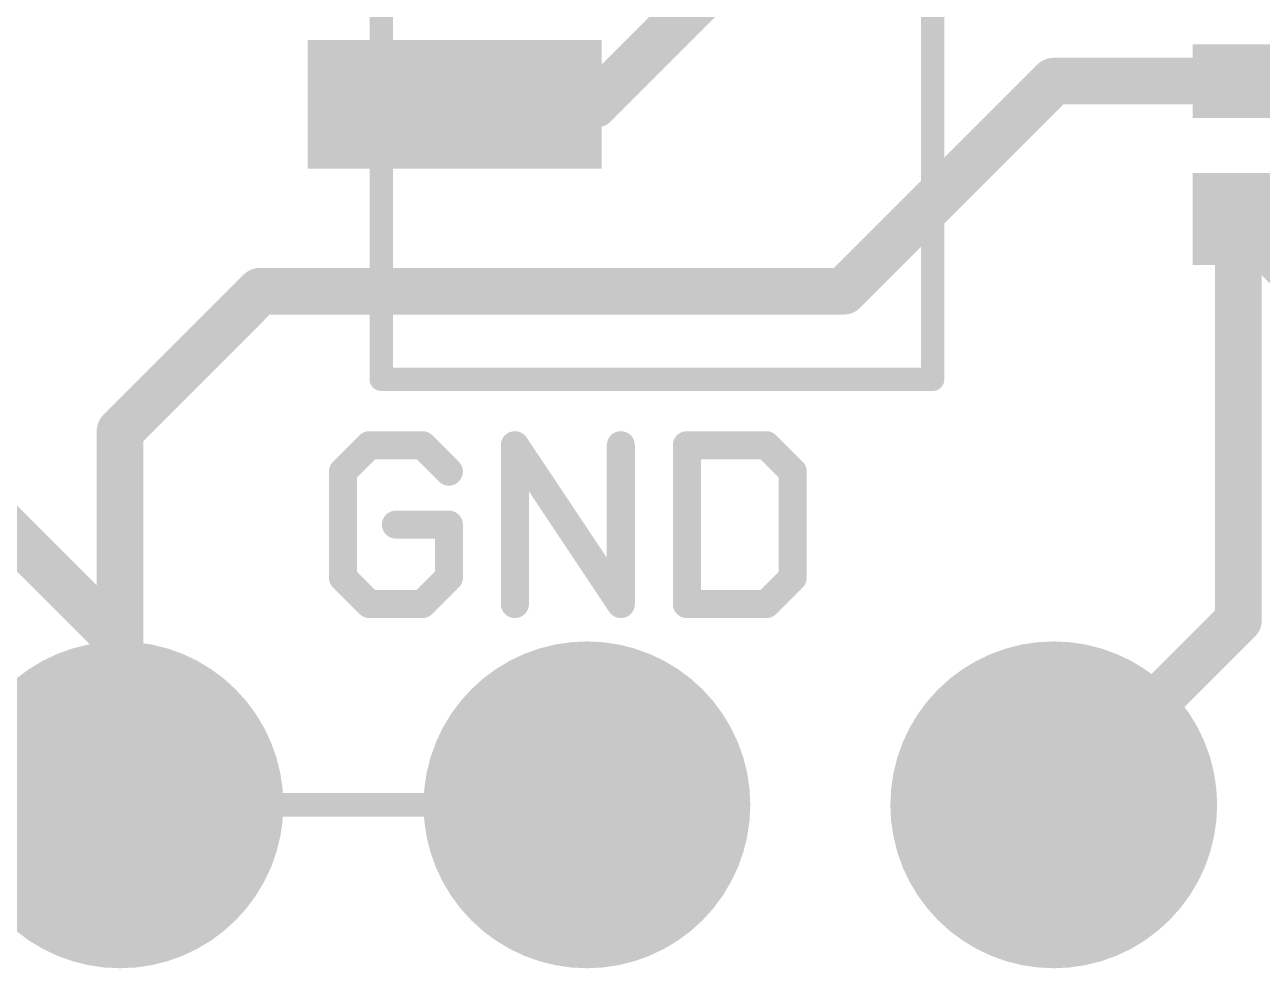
# Model space of a CAD drawing. Extents: x -5.7 to 21.7, y -5.3 to 25.5.
# Drawn here: x 5.2 to 11.93, y 1.65 to 6.78 of the extents above; entities that cross this region are included whole.
import ezdxf

# ---------------------------------------------------------------- set-up
doc = ezdxf.new("R2010")
doc.units = 0
for name, color, linetype in [('1', 12, 'CONTINUOUS'), ('16', 5, 'CONTINUOUS'), ('17', 110, 'CONTINUOUS'), ('21', 40, 'CONTINUOUS'), ('30', 253, 'CONTINUOUS'), ('47', 253, 'CONTINUOUS')]:
    doc.layers.add(name, color=color, linetype=linetype)

# ---------------------------------------------------------------- blocks, each defined once
blk = doc.blocks.new('RECT')
blk.add_solid([(-0.5, -0.5), (0.5, -0.5), (-0.5, 0.5), (0.5, 0.5)])
blk = doc.blocks.new('ROUNDP')
at = {"const_width": 0.5}
blk.add_lwpolyline([(0, -0.25, 1), (0, 0.25, 1), (0, -0.25)], format="xyb", dxfattribs=at)

msp = doc.modelspace()

# ---------------------------------------------------------------- linework, layer by layer
at = {"layer": '1', "const_width": 0.254}
for points in [[(9.048, 7.1), (8.298, 6.35)], [(10.795, 6.477), (9.652, 5.334)], [(11.8, 6.477), (10.795, 6.477)], [(11.8, 6.477), (13.6, 6.477)], [(7.536, 6.35), (8.298, 6.35)], [(11.8, 5.727), (12.701, 4.826)], [(11.8, 3.545), (11.8, 5.727)], [(6.477, 5.334), (5.715, 4.572)], [(9.652, 5.334), (6.477, 5.334)], [(5.715, 4.572), (5.715, 2.54)], [(10.795, 2.54), (11.8, 3.545)]]:
    msp.add_lwpolyline(points, dxfattribs=at)
at = {"layer": '1', "const_width": 0.127}
for points in [[(10.795, 6.5405, 1), (10.795, 6.4135)], [(10.8399, 6.4321, 1), (10.7501, 6.5219)], [(11.8, 6.5405, 1), (11.8, 6.4135)], [(11.8, 6.4135, 1), (11.8, 6.5405)], [(7.536, 6.4135, 1), (7.536, 6.2865)], [(8.298, 6.2865, 1), (8.298, 6.4135)], [(8.2531, 6.3949, 1), (8.3429, 6.3051)], [(11.8449, 5.7719, 1), (11.7551, 5.6821)], [(11.8635, 5.727, 1), (11.7365, 5.727)], [(6.477, 5.3975, 1), (6.477, 5.2705)], [(6.5219, 5.2891, 1), (6.4321, 5.3789)], [(9.652, 5.2705, 1), (9.652, 5.3975)], [(9.6071, 5.3789, 1), (9.6969, 5.2891)], [(5.7785, 4.572, 1), (5.6515, 4.572)], [(5.6701, 4.6169, 1), (5.7599, 4.5271)], [(11.8449, 3.5001, 1), (11.7551, 3.5899)], [(11.7365, 3.545, 1), (11.8635, 3.545)], [(10.7501, 2.5849, 1), (10.8399, 2.4951)], [(5.6515, 2.54, 1), (5.7785, 2.54)]]:
    msp.add_lwpolyline(points, format="xyb", dxfattribs=at)
at = {"layer": '16', "const_width": 0.254}
for points in [[(4.318, 4.826), (5.715, 3.429)], [(5.715, 3.429), (5.715, 2.54)]]:
    msp.add_lwpolyline(points, dxfattribs=at)
at = {"layer": '16', "const_width": 0.127}
for points in [[(5.7785, 3.429, 1), (5.6515, 3.429)], [(5.6701, 3.3841, 1), (5.7599, 3.4739)], [(5.6515, 2.54, 1), (5.7785, 2.54)]]:
    msp.add_lwpolyline(points, format="xyb", dxfattribs=at)
at = {"layer": '21'}
for points, const_width in [([(7.136, 11.655), (7.136, 4.855)], 0.127), ([(10.136, 4.855), (10.136, 11.655)], 0.127), ([(7.136, 4.855), (10.136, 4.855)], 0.127), ([(7.072, 4.4965), (6.9279, 4.3525)], 0.1524), ([(7.3601, 4.4965), (7.072, 4.4965)], 0.1524), ([(7.5041, 4.3525), (7.3601, 4.4965)], 0.1524), ([(7.8634, 3.6322), (7.8634, 4.4965)], 0.1524), ([(7.8634, 4.4965), (8.4397, 3.6322)], 0.1524), ([(8.4397, 3.6322), (8.4397, 4.4965)], 0.1524), ([(8.799, 4.4965), (8.799, 3.6322)], 0.1524), ([(9.2311, 4.4965), (8.799, 4.4965)], 0.1524), ([(9.3752, 4.3525), (9.2311, 4.4965)], 0.1524), ([(6.9279, 4.3525), (6.9279, 3.7763)], 0.1524), ([(9.3752, 3.7763), (9.3752, 4.3525)], 0.1524), ([(7.5041, 4.0644), (7.216, 4.0644)], 0.1524), ([(7.5041, 3.7763), (7.5041, 4.0644)], 0.1524), ([(6.9279, 3.7763), (7.072, 3.6322)], 0.1524), ([(7.3601, 3.6322), (7.5041, 3.7763)], 0.1524), ([(9.2311, 3.6322), (9.3752, 3.7763)], 0.1524), ([(7.072, 3.6322), (7.3601, 3.6322)], 0.1524), ([(8.799, 3.6322), (9.2311, 3.6322)], 0.1524)]:
    msp.add_lwpolyline(points, dxfattribs=dict(at, const_width=const_width))
for points, const_width in [([(7.136, 4.8868, 1), (7.136, 4.8233)], 0.0635), ([(10.136, 4.8233, 1), (10.136, 4.8868)], 0.0635), ([(7.1043, 4.855, 1), (7.1677, 4.855)], 0.0635), ([(10.1043, 4.855, 1), (10.1678, 4.855)], 0.0635), ([(7.072, 4.5346, 1), (7.072, 4.4584)], 0.0762), ([(7.0989, 4.4696, 1), (7.045, 4.5235)], 0.0762), ([(7.387, 4.5235, 1), (7.3331, 4.4696)], 0.0762), ([(7.3601, 4.4584, 1), (7.3601, 4.5346)], 0.0762), ([(7.8951, 4.5177, 1), (7.8317, 4.4754)], 0.0762), ([(7.9015, 4.4965, 1), (7.8253, 4.4965)], 0.0762), ([(8.4778, 4.4965, 1), (8.4016, 4.4965)], 0.0762), ([(8.8371, 4.4965, 1), (8.7609, 4.4965)], 0.0762), ([(8.799, 4.5346, 1), (8.799, 4.4584)], 0.0762), ([(9.2581, 4.5235, 1), (9.2042, 4.4696)], 0.0762), ([(9.2311, 4.4584, 1), (9.2311, 4.5346)], 0.0762), ([(6.966, 4.3525, 1), (6.8898, 4.3525)], 0.0762), ([(6.901, 4.3794, 1), (6.9549, 4.3255)], 0.0762), ([(7.4772, 4.3255, 1), (7.5311, 4.3794)], 0.0762), ([(9.4133, 4.3525, 1), (9.3371, 4.3525)], 0.0762), ([(9.3482, 4.3255, 1), (9.4021, 4.3794)], 0.0762), ([(7.216, 4.1025, 1), (7.216, 4.0263)], 0.0762), ([(7.5422, 4.0644, 1), (7.466, 4.0644)], 0.0762), ([(7.5041, 4.0263, 1), (7.5041, 4.1025)], 0.0762), ([(6.9549, 3.8032, 1), (6.901, 3.7493)], 0.0762), ([(7.5311, 3.7493, 1), (7.4772, 3.8032)], 0.0762), ([(9.4021, 3.7493, 1), (9.3482, 3.8032)], 0.0762), ([(6.8898, 3.7763, 1), (6.966, 3.7763)], 0.0762), ([(7.466, 3.7763, 1), (7.5422, 3.7763)], 0.0762), ([(9.3371, 3.7763, 1), (9.4133, 3.7763)], 0.0762), ([(7.072, 3.6703, 1), (7.072, 3.5941)], 0.0762), ([(7.3601, 3.5941, 1), (7.3601, 3.6703)], 0.0762), ([(8.799, 3.6703, 1), (8.799, 3.5941)], 0.0762), ([(9.2311, 3.5941, 1), (9.2311, 3.6703)], 0.0762), ([(7.045, 3.6053, 1), (7.0989, 3.6591)], 0.0762), ([(7.3331, 3.6591, 1), (7.387, 3.6053)], 0.0762), ([(7.8253, 3.6322, 1), (7.9015, 3.6322)], 0.0762), ([(8.4016, 3.6322, 1), (8.4778, 3.6322)], 0.0762), ([(8.408, 3.6111, 1), (8.4714, 3.6533)], 0.0762), ([(8.7609, 3.6322, 1), (8.8371, 3.6322)], 0.0762), ([(9.2042, 3.6591, 1), (9.2581, 3.6053)], 0.0762)]:
    msp.add_lwpolyline(points, format="xyb", dxfattribs=dict(at, const_width=const_width))
at = {"layer": '47', "const_width": 0.13}
msp.add_lwpolyline([(8.89, 2.54), (-3.728, 2.54)], dxfattribs=at)
at = {"layer": '47', "const_width": 0.065}
msp.add_lwpolyline([(8.89, 2.5075, 1), (8.89, 2.5725)], format="xyb", dxfattribs=at)

# ---------------------------------------------------------------- block references
at = {"layer": '1'}
for p, xscale, yscale, rotation in [((7.536, 6.35), 1.6, 0.7, 180), ((11.8, 6.477), 0.4, 0.5, 90), ((11.8, 5.727), 0.5, 0.5, 90)]:
    msp.add_blockref('RECT', p, dxfattribs=dict(at, xscale=xscale, yscale=yscale, rotation=rotation))
at = {"layer": '17', "xscale": 1.6764, "yscale": 1.6764, "rotation": 90}
for p in [(5.715, 2.54), (5.715, 2.54), (8.255, 2.54), (8.255, 2.54), (10.795, 2.54), (10.795, 2.54)]:
    msp.add_blockref('ROUNDP', p, dxfattribs=at)
at = {"layer": '30', "xscale": 1.778, "yscale": 1.778, "rotation": 90}
for p in [(5.715, 2.54), (8.255, 2.54), (10.795, 2.54)]:
    msp.add_blockref('ROUNDP', p, dxfattribs=at)

doc.saveas('drawing.dxf')
